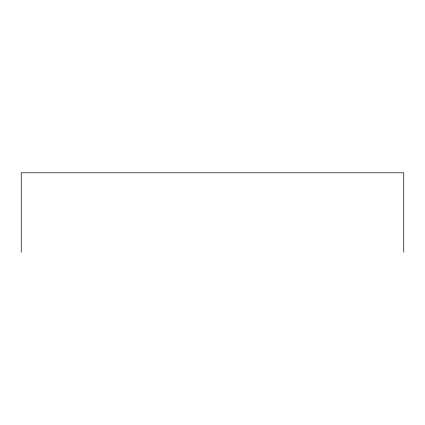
<?xml version="1.0" encoding="UTF-8"?>
<svg xmlns="http://www.w3.org/2000/svg" width="425" height="425" viewBox="0 0 425 425"><rect width="100%" height="100%" fill="white"/><g stroke="black" fill="none" stroke-linecap="round" stroke-linejoin="round"><path stroke-width="0.64" d="M403.75 252.195L403.75 172.805L21.25 172.805L21.25 252.195"/></g></svg>
